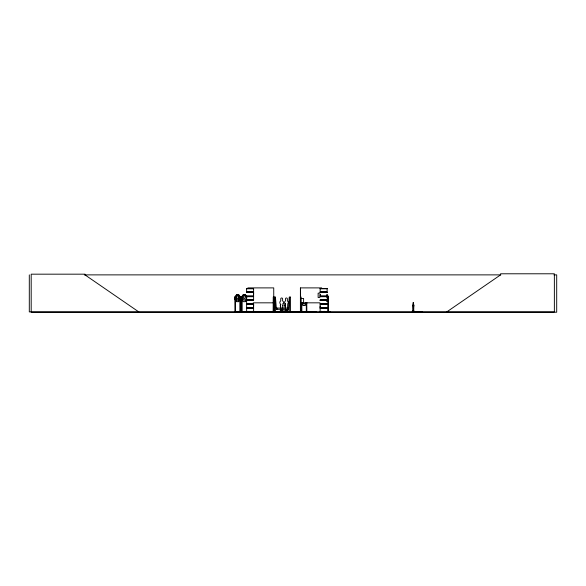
<?xml version="1.0" encoding="UTF-8"?>
<svg xmlns="http://www.w3.org/2000/svg" width="586" height="586" viewBox="0 0 586 586"><rect width="100%" height="100%" fill="white"/><g stroke="black" fill="none" stroke-linecap="round" stroke-linejoin="round"><path stroke-width="0.88" d="M253.606 306.038L253.606 304.317L246.625 304.317M253.606 294.289L253.606 292.575L246.625 292.575M327.127 307.753L320.139 307.753L320.146 306.038M320.146 296.003L320.146 294.289L320.139 296.003L327.127 296.003M297.71 311.62L306.214 311.51M413.196 302.925L413.167 304.581A1.245 0.461 -90 0 0 412.998 306.537L413.093 311.334L413.628 311.334L413.65 306.537A1.245 0.461 -90 0 0 413.628 304.581L413.159 302.794M413.628 311.334L413.723 306.537A1.245 0.461 -90 0 0 413.555 304.581L413.46 302.632L413.101 303.072M328.109 296.882L328.021 311.899M412.61 310.712L413.269 310.624M412.69 311.606L412.603 310.514L413.196 310.617L412.683 310.602M413.203 310.624L413.174 310.624M282.291 308.939L282.13 311.305M239.938 296.882L240.355 296.97L238.517 294.641L236.685 294.641L235.762 296.97L235.762 298.743L236.993 300.149L238.224 300.149L239.432 298.743L239.432 296.97L238.524 294.641M241.666 311.899L241.608 296.97L242.113 296.765L242.055 311.899M246.684 296.846L247.094 296.97L245.3 294.575L243.402 294.575L241.535 296.948L241.535 299.314L243.402 301.68L245.3 301.68L247.167 299.314L245.27 301.622M274.219 297.512L275.464 297.512L276.431 309.305L288.568 309.305L289.308 297.512L290.553 297.512M281.463 310.089L281.881 310.258M286.583 310.265L286.21 310.206M246.56 300.083L253.621 300.186M327.127 300.186L320.066 300.083L327.127 300.01M320.117 311.891L320.146 308.441L327.127 308.441M246.435 311.855L247.036 311.356L247.036 311.899M246.45 311.613L255.181 311.62L246.45 311.825M412.324 311.891L412.419 311.085L414.009 311.085M412.888 311.891L413.057 311.085M422.279 311.891L419.21 311.737M243.432 294.641L242.509 296.97L242.509 298.743L243.739 300.149L244.97 300.149L246.179 298.743L246.179 296.97L245.27 294.641L243.432 294.641L241.593 296.97M300.955 311.862L300.918 296.97L300.406 296.97M301.189 311.855L301.241 311.356M326.951 301.622L328.453 299.292M327.01 301.68L328.541 299.314M238.524 298.01L237.901 298.926L237.286 298.926L236.693 298.01L237.286 294.948L237.901 294.948L238.524 296.97M326.702 300.149L327.699 298.743L326.988 294.641L328.49 296.97L328.592 311.899L328.636 311.356L328.014 311.356M240.399 311.899L240.421 296.948L238.553 294.575L236.656 294.575L234.781 296.948L234.788 299.314L236.656 301.68L238.553 301.68L240.421 299.314M306.874 303.05L305.006 305.416L303.109 305.416L301.233 303.05M305.885 302.479L304.669 303.885L303.445 303.885L302.215 302.479M280.504 311.459L280.269 310.683L279.976 311.891M281.046 311.884L280.291 311.657M280.767 311.891L280.115 311.899M282.935 311.891L282.327 311.877C281.177 311.745 283.448 312.265 282.335 311.085M282.379 311.752L282.979 311.459M282.87 311.877L283.075 310.683L283.265 311.899L280.123 311.459M287.982 311.884L284.65 311.877L285.353 311.884M285.06 311.884L285.038 310.683L285.25 311.459M284.957 311.891L285.8 311.869L285.419 311.752M285.375 311.891L285.214 311.899M286.451 311.884L287.682 311.891M286.561 311.884L287.345 311.869L286.862 309.826L286.005 309.826L286.005 311.459M287.059 311.085L286.598 311.803M287.14 311.891L284.899 311.767M287.125 311.657L287.667 311.657L287.836 310.683L287.616 311.877M446.781 311.899L500.576 274.878L500.576 273.787L554.363 273.787L554.363 311.899L29.3 311.899L29.3 274.878M280.306 311.899L280.701 311.767M282.13 311.899L282.54 311.752L280.489 311.811M282.723 311.899L282.005 311.737M285.008 311.767L285.785 311.884M286.715 311.899L287.067 311.803M234.722 311.862L235.44 311.356M241.476 311.862L242.172 311.356L242.172 311.899M235.44 311.899L235.411 296.897L234.869 296.97L234.935 311.899M84.296 274.878L500.854 274.878M553.953 274.878L556.7 274.878L556.7 312.213L31.19 312.213L31.19 274.175L84.985 274.175L84.985 274.878L138.772 311.899M247.871 287.894L273.735 287.894L273.787 311.899M321.677 287.894L300.559 287.894L300.603 311.899M246.618 288.437L253.621 288.437M320.132 288.437L327.127 288.437M246.618 288.561L253.621 288.561L253.606 291.887L246.625 291.887L246.625 288.576M246.633 288.781L253.606 288.781M320.146 288.781L327.12 288.781M246.574 292.121L253.657 292.121M320.088 292.121L327.171 292.121M246.574 292.333L253.657 292.333M320.088 292.333L327.171 292.333M320.139 292.575L327.127 292.575M319.89 293.154L318.132 293.154L318.132 297.505L319.89 297.505M326.973 294.575L328.541 296.948M246.625 296.003L253.613 296.003L253.613 292.575M246.574 296.245L253.657 296.245M320.088 296.245L327.171 296.245M246.574 296.457L253.657 296.457M320.088 296.457L327.171 296.457M246.625 296.699L253.613 296.699L253.613 300.003L246.633 299.915M320.139 296.699L327.127 296.699M239.835 296.941L239.908 311.899M328.014 296.97L328.592 296.97M300.852 298.464L303.607 298.464L303.607 302.823M320.146 299.915L327.12 299.915M246.618 300.003L253.621 300.01M246.618 300.303L253.621 300.31M320.132 300.303L327.127 300.325M246.633 300.523L253.606 300.523M320.146 300.523L327.12 300.523M253.218 302.83L273.735 302.83M300.559 302.83L319.919 302.83M246.625 303.629L253.613 303.629M320.139 303.629L327.127 303.629M246.574 303.87L253.657 303.87M320.088 303.87L327.171 303.87M246.574 304.083L253.657 304.083M320.088 304.083L327.171 304.083M327.127 304.317L320.139 304.317L320.139 307.753M413.093 304.581L413.167 304.581A1.245 0.461 -90 0 0 413.071 306.537L413.167 311.334M303.138 305.357L304.969 305.357M246.625 307.753L253.613 307.753L253.613 304.317M246.574 307.987L253.657 307.987M276.431 308.06L288.568 308.06M320.088 307.987L327.171 307.987M246.574 308.199L253.657 308.199M320.088 308.199L327.171 308.199M246.625 308.441L253.613 308.441L253.613 311.752M285.492 311.056L287.36 311.056L287.741 303.856A1.868 1.868 0 0 0 287.36 300.918L287.36 298.904A0.93 0.93 0 0 0 286.422 297.974A0.93 0.93 0 0 0 285.492 298.904L285.492 300.918A1.868 1.868 0 0 0 285.104 303.856L285.492 311.056L285.104 303.856M240.414 311.356L239.791 311.356L239.791 311.899M235.433 311.51L239.791 311.51M242.172 311.51L255.166 311.591M272.475 311.598L275.252 311.62M281.068 311.503L281.895 311.503M285.653 311.503L286.481 311.503M330.233 311.855L319.685 311.899M417.818 311.503L418.646 311.503M412.419 311.606L413.958 311.606M412.354 311.811L422.323 311.811M246.633 296.765L246.647 311.899M326.614 295.622L326.951 298.01M280.877 310.536L280.657 306.537A1.245 1.245 0 0 1 280.914 304.581M419.056 311.737L417.408 311.737M413.958 311.085L414.009 311.737M412.903 310.514L412.903 311.606M412.815 310.514L412.815 311.606M328.453 296.97L328.402 311.899M328.241 311.356L328.263 311.899M328.175 296.97L328.131 311.899M324.519 311.356L324.454 311.899M324.41 311.899L324.344 311.356L324.329 311.899M324.102 311.356L324.19 311.899M324.021 311.356L323.992 311.899L323.948 311.356M321.655 311.356L321.677 311.899M321.538 311.356L321.582 311.899M321.48 311.356L321.458 311.899M321.399 311.356L321.377 311.899M321.179 311.356L321.275 311.899M321.143 311.51L321.143 311.899M316.447 311.899L316.447 311.437L247.702 311.437L247.702 311.899M315.678 311.437L315.678 311.899M306.778 302.427L306.837 311.899M306.72 311.356L306.72 311.899M306.273 302.427L306.332 311.899M306.214 311.356L306.214 311.899M301.805 302.427L301.863 311.899M301.746 311.356L301.746 311.899M301.299 302.427L301.299 311.899M300.779 296.97L300.823 311.899M300.662 311.356L300.662 311.899M300.406 287.894L300.406 311.899L300.384 311.356M290.553 311.899L290.553 296.97L289.308 296.97L289.308 311.899M290.041 311.437L290.041 311.899M289.272 311.437L289.272 311.899M288.1 308.06L288.1 309.305M287.821 310.683L287.741 311.657M285.507 303.233L285.507 304.581A1.245 1.245 0 0 0 285.25 306.537M285.016 310.683L284.869 311.459M282.481 311.085L282.467 311.737M282.32 311.085L282.32 311.606M282.115 311.459L282.115 309.826L281.258 309.826L281.258 311.459M276.9 308.06L276.9 309.305M275.464 311.899L275.464 296.97L274.219 296.97L274.219 311.899M274.871 311.437L274.871 311.899M274.101 311.437L274.101 311.899M273.882 311.899L273.83 296.97L273.296 296.97L273.244 311.899M273.655 311.356L273.655 311.899M273.457 311.356L273.472 311.899M273.391 296.97L273.34 311.899M252.844 311.356L252.866 311.899M252.691 311.356L252.72 311.899M252.61 311.356L252.551 311.899M252.42 311.356L252.383 311.899M250.193 311.356L250.207 311.899M250.039 311.899L250.01 311.356L249.87 311.899M249.746 311.356L249.746 311.899M249.709 311.356L249.724 311.899M248.471 311.899L248.405 311.356L248.361 311.899M248.244 311.356L248.23 311.899M248.046 311.356L248.032 311.899M247.915 311.356L247.966 311.899M247.893 311.356L247.819 311.899M247.153 311.356L247.153 311.899M240.297 311.356L240.297 311.899M238.553 294.575L238.553 301.68M236.656 294.575L236.656 301.68M235.323 311.356L235.323 311.899M282.745 305.335A1.245 1.245 0 0 1 282.745 305.98M283.001 303.856L282.613 311.056L280.745 311.056L280.357 303.856A1.868 1.868 0 0 1 280.745 300.918L280.745 298.904A0.93 0.93 0 0 1 281.676 297.974A0.93 0.93 0 0 1 282.613 298.904L282.613 300.918A1.868 1.868 0 0 1 283.001 303.856M244.032 294.948L243.439 298.01L244.032 298.926L244.648 298.926L245.27 296.97L244.648 294.948L244.032 294.948M327.127 288.561L320.132 288.576L320.146 291.887L327.127 291.887L327.127 288.576"/></g></svg>
